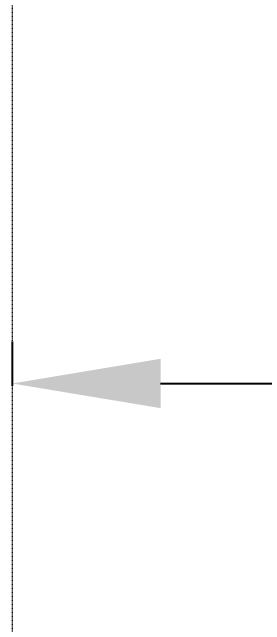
# Model space of a CAD drawing. Header units: metres. Extents: x -5444 to 112500, y -2287 to 89414.
# Drawn here: x -20 to 405, y 1036 to 2070 of the extents above; entities that cross this region are included whole.
import ezdxf

# ---------------------------------------------------------------- set-up
doc = ezdxf.new("R2010")
doc.units = ezdxf.units.M
doc.header["$LTSCALE"] = 10
doc.linetypes.add('Hidden 0_75', pattern=[0.225, 0.1125, -0.1125])
doc.layers.add('COTAS', color=8, linetype='Continuous')
doc.layers.add('E_DETALLES-1', color=7, linetype='Hidden 0_75', lineweight=9)
doc.styles.add('CNI_COTAS', font='romans.shx', dxfattribs={"width": 0.8})
doc.dimstyles.new('1.5', dxfattribs={"dimscale": 0, "dimtxt": 400, "dimasz": 250, "dimexe": 4, "dimexo": 4, "dimgap": 50, "dimtad": 1, "dimdec": 0, "dimzin": 4, "dimdsep": 46, "dimtxsty": 'CNI_COTAS', "dimcen": 0, "dimclrd": 256, "dimclrt": 3, "dimadec": 0, "dimazin": 0, "dimtfac": 1, "dimtdec": 0, "dimtmove": 2, "dimatfit": 0, "dimfxl": 0.05, "dimtolj": 1, "dimtzin": 0, "dimarcsym": 0})

# ---------------------------------------------------------------- blocks, each defined once
blk = doc.blocks.new('DIMBLOCK87-_0_00m_LOC COLUMNAS Y MUROS PISO 1')
at = {"layer": 'COTAS', "color": 0, "lineweight": -2, "transparency": 16777216}
for p, q in [((-20.4, 1514.1), (-20.4, 1439.1)), ((4179.4, 1514.1), (4179.4, 1439.1))]:
    blk.add_line(p, q, dxfattribs=at)
at = {"layer": 'COTAS', "lineweight": -2, "transparency": 16777216}
blk.add_line((229.6, 1443.1), (3929.4, 1443.1), dxfattribs=at)
at = {"layer": 'COTAS', "transparency": 16777216}
for points in [[(229.6, 1484.8), (229.6, 1401.5), (-20.4, 1443.1)], [(3929.4, 1484.8), (3929.4, 1401.5), (4179.4, 1443.1)]]:
    blk.add_solid(points, dxfattribs=at)
at = {"layer": 'Defpoints', "color": 0, "transparency": 16777216}
for p in [(-20.4, 1518.1), (4179.4, 1518.1), (4179.4, 1443.1)]:
    blk.add_point(p, dxfattribs=at)
at = {"layer": 'COTAS', "color": 3, "transparency": 16777216, "insert": (2079.5, 1693.1), "char_height": 400, "width": 2.277, "attachment_point": 5, "style": 'CNI_COTAS'}
blk.add_mtext('\\A1;4200', dxfattribs=at)

msp = doc.modelspace()

# ---------------------------------------------------------------- linework, layer by layer
at = {"layer": 'E_DETALLES-1'}
msp.add_line((-20.4369, 2168.7789), (-20.4369, 136.7789), dxfattribs=at)

# ---------------------------------------------------------------- dimensions: what is measured, and where the dimension line sits
at = {"layer": 'COTAS'}
dim = msp.add_linear_dim(base=(4179.4029, 1443.1245), p1=(-20.4369, 1518.1245), p2=(4179.4029, 1518.1245), dimstyle='1.5', override={"dimscale": 1}, dxfattribs=at)
dim.commit()
dim.dimension.update_dxf_attribs({"geometry": 'DIMBLOCK87-_0_00m_LOC COLUMNAS Y MUROS PISO 1', "text_midpoint": (2079.483, 1693.1245)})

doc.saveas('drawing.dxf')
